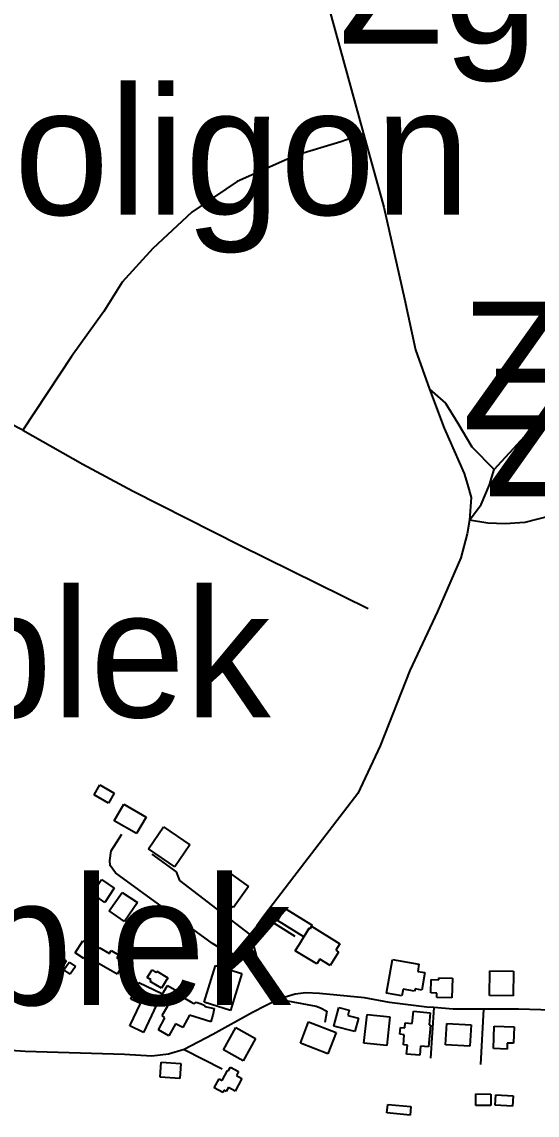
# Model space of a CAD drawing. Extents: x -8864 to 13231, y -7697 to 8949.
# Drawn here: x 3292 to 3542, y 3195 to 3726 of the extents above; entities that cross this region are included whole.
import ezdxf

# ---------------------------------------------------------------- set-up
doc = ezdxf.new("R2010")
doc.units = 0
for name, color, linetype in [('OSM_BUILDING_HOUSE', 9, 'CONTINUOUS'), ('OSM_BUILDING_YES', 9, 'CONTINUOUS'), ('OSM_HIGHWAY_RESIDENTIAL', 8, 'CONTINUOUS'), ('OSM_HIGHWAY_SERVICE', 8, 'CONTINUOUS'), ('OSM_HIGHWAY_TRACK', 8, 'CONTINUOUS'), ('OSM_HIGHWAY_UNCLASSIFIED', 8, 'CONTINUOUS'), ('OSM_LABELS', 8, 'CONTINUOUS')]:
    doc.layers.add(name, color=color, linetype=linetype)

msp = doc.modelspace()

# ---------------------------------------------------------------- linework, layer by layer
at = {"layer": 'OSM_BUILDING_HOUSE'}
for p, q in [((3336.876324, 3338.23849), (3341.485819, 3346.188928)), ((3341.485819, 3346.188928), (3352.312773, 3339.917534)), ((3347.703278, 3331.967096), (3336.876324, 3338.23849)), ((3352.312773, 3339.917534), (3347.703278, 3331.967096)), ((3353.522574, 3324.605992), (3360.850293, 3335.247347)), ((3360.850293, 3335.247347), (3373.560861, 3326.507425)), ((3366.225485, 3315.866071), (3353.522574, 3324.605992)), ((3373.560861, 3326.507425), (3366.225485, 3315.866071)), ((3389.142792, 3308.827432), (3392.320434, 3313.286349)), ((3391.37097, 3307.248464), (3389.142792, 3308.827432)), ((3392.320434, 3313.286349), (3402.098383, 3306.347785)), ((3334.449065, 3294.427689), (3340.75075, 3303.356642)), ((3340.75075, 3303.356642), (3348.239265, 3298.57526)), ((3387.251521, 3301.455209), (3391.37097, 3307.248464)), ((3402.098383, 3306.347785), (3394.808949, 3296.084494)), ((3348.239265, 3298.57526), (3341.93758, 3289.223767)), ((3394.808949, 3296.084494), (3387.251521, 3301.455209)), ((3341.93758, 3289.223767), (3334.449065, 3294.427689)), ((3416.04938, 3289.779741), (3419.655812, 3295.673072)), ((3419.655812, 3295.673072), (3419.824266, 3295.572997)), ((3419.824266, 3295.572997), (3428.668064, 3290.124446)), ((3428.951372, 3281.807065), (3416.04938, 3289.779741)), ((3428.668064, 3290.124446), (3432.978938, 3287.466887)), ((3432.978938, 3287.466887), (3432.665002, 3286.922032)), ((3426.776793, 3278.226588), (3431.524114, 3285.976875)), ((3431.524114, 3285.976875), (3428.951372, 3281.807065)), ((3431.93759, 3285.721126), (3431.524114, 3285.976875)), ((3431.524114, 3285.976875), (3431.93759, 3285.721126)), ((3432.665002, 3286.922032), (3431.93759, 3285.721126)), ((3431.93759, 3285.721126), (3432.665002, 3286.922032)), ((3432.665002, 3286.922032), (3446.355662, 3278.482337)), ((3424.66347, 3275.013055), (3426.776793, 3278.226588)), ((3446.355662, 3278.482337), (3444.433763, 3275.34664)), ((3435.22243, 3268.652705), (3424.66347, 3275.013055)), ((3445.80436, 3274.434841), (3441.761481, 3267.88546)), ((3444.433763, 3275.34664), (3445.80436, 3274.434841)), ((3436.646626, 3270.921082), (3435.22243, 3268.652705)), ((3441.761481, 3267.88546), (3436.646626, 3270.921082)), ((3469.073888, 3254.486472), (3471.937594, 3270.798767)), ((3471.937594, 3270.798767), (3484.808959, 3268.55263)), ((3484.808959, 3268.55263), (3484.188744, 3265.016631)), ((3484.188744, 3265.016631), (3487.619066, 3264.416178)), ((3487.619066, 3264.416178), (3486.141271, 3255.987603)), ((3490.58997, 3254.564308), (3490.789051, 3261.10257)), ((3490.789051, 3261.10257), (3494.395484, 3260.991375)), ((3494.395484, 3260.991375), (3494.426111, 3261.914293)), ((3494.426111, 3261.914293), (3501.095331, 3261.714142)), ((3501.095331, 3261.714142), (3500.804366, 3252.151378)), ((3519.081551, 3253.307805), (3519.23469, 3265.305738)), ((3519.23469, 3265.305738), (3530.743114, 3265.161184)), ((3530.743114, 3265.161184), (3530.582318, 3253.152132)), ((3345.000368, 3251.595403), (3348.805881, 3259.590319)), ((3348.805881, 3259.590319), (3360.000369, 3254.252962)), ((3477.07542, 3256.432383), (3476.508805, 3253.174371)), ((3482.680321, 3255.442748), (3477.07542, 3256.432383)), ((3482.879403, 3256.554697), (3482.680321, 3255.442748)), ((3486.141271, 3255.987603), (3482.879403, 3256.554697)), ((3349.632834, 3249.393744), (3345.000368, 3251.595403)), ((3360.000369, 3254.252962), (3351.011088, 3235.405422)), ((3476.508805, 3253.174371), (3469.073888, 3254.486472)), ((3493.499618, 3254.486472), (3490.58997, 3254.564308)), ((3493.430705, 3252.373768), (3493.499618, 3254.486472)), ((3500.804366, 3252.151378), (3493.430705, 3252.373768)), ((3530.582318, 3253.152132), (3519.081551, 3253.307805)), ((3344.449066, 3238.51888), (3349.632834, 3249.393744)), ((3427.243868, 3230.090305), (3431.210178, 3240.48703)), ((3431.210178, 3240.48703), (3444.525647, 3235.416542)), ((3458.109109, 3230.2015), (3459.625189, 3244.111985)), ((3459.625189, 3244.111985), (3470.712479, 3242.89996)), ((3470.712479, 3242.89996), (3469.1964, 3228.989475)), ((3497.649695, 3229.356418), (3498.26991, 3239.730905)), ((3498.26991, 3239.730905), (3510.176496, 3239.019257)), ((3351.011088, 3235.405422), (3344.449066, 3238.51888)), ((3389.908489, 3226.91013), (3395.980465, 3237.807233)), ((3395.980465, 3237.807233), (3405.521048, 3232.480996)), ((3444.525647, 3235.416542), (3440.559337, 3225.019816)), ((3510.176496, 3239.019257), (3509.556282, 3228.644771)), ((3520.911566, 3227.521702), (3521.240816, 3238.363207)), ((3521.240816, 3238.363207), (3530.934538, 3238.0741)), ((3530.934538, 3238.0741), (3530.697172, 3230.101424)), ((3405.521048, 3232.480996), (3399.441415, 3221.595012)), ((3440.559337, 3225.019816), (3427.243868, 3230.090305)), ((3469.1964, 3228.989475), (3458.109109, 3230.2015)), ((3509.556282, 3228.644771), (3497.649695, 3229.356418)), ((3527.665012, 3230.19038), (3527.580786, 3227.33267)), ((3530.697172, 3230.101424), (3527.665012, 3230.19038)), ((3399.441415, 3221.595012), (3389.908489, 3226.91013)), ((3527.580786, 3227.33267), (3520.911566, 3227.521702)), ((3359.219358, 3213.588977), (3359.717061, 3220.98344)), ((3359.717061, 3220.98344), (3369.14279, 3220.360749)), ((3369.14279, 3220.360749), (3368.652744, 3212.955166)), ((3368.652744, 3212.955166), (3359.219358, 3213.588977))]:
    msp.add_line(p, q, dxfattribs=at)
at = {"layer": 'OSM_BUILDING_YES'}
for p, q in [((3327.06009, 3350.770158), (3329.816599, 3355.573779)), ((3329.816599, 3355.573779), (3336.799754, 3351.548523)), ((3336.799754, 3351.548523), (3334.035588, 3346.744902)), ((3334.035588, 3346.744902), (3327.06009, 3350.770158)), ((3326.057027, 3302.700592), (3330.62058, 3309.594677)), ((3330.62058, 3309.594677), (3336.891638, 3305.424867)), ((3336.891638, 3305.424867), (3332.328084, 3298.541901)), ((3326.753811, 3302.244693), (3326.057027, 3302.700592)), ((3329.517977, 3300.398857), (3326.753811, 3302.244693)), ((3332.328084, 3298.541901), (3329.517977, 3300.398857)), ((3317.8411, 3274.090137), (3321.631299, 3279.827795)), ((3321.631299, 3279.827795), (3325.842632, 3277.025683)), ((3325.842632, 3277.025683), (3322.067746, 3271.299144)), ((3307.465907, 3268.419196), (3309.885509, 3272.422213)), ((3309.885509, 3272.422213), (3313.537883, 3270.209434)), ((3322.067746, 3271.299144), (3317.8411, 3274.090137)), ((3326.141254, 3270.676453), (3329.563919, 3276.625381)), ((3329.563919, 3276.625381), (3334.571576, 3273.734313)), ((3334.571576, 3273.734313), (3335.375558, 3275.135369)), ((3335.375558, 3275.135369), (3338.959019, 3273.067144)), ((3338.959019, 3273.067144), (3338.132067, 3271.632729)), ((3338.132067, 3271.632729), (3341.661929, 3269.597862)), ((3311.125938, 3266.206417), (3307.465907, 3268.419196)), ((3313.537883, 3270.209434), (3311.125938, 3266.206417)), ((3312.419966, 3265.750518), (3314.98505, 3269.486667)), ((3314.98505, 3269.486667), (3318.101437, 3267.329486)), ((3318.101437, 3267.329486), (3315.544009, 3263.604455)), ((3338.269892, 3263.682292), (3326.141254, 3270.676453)), ((3341.661929, 3269.597862), (3338.269892, 3263.682292)), ((3380.490417, 3250.072033), (3386.049377, 3267.929938)), ((3386.049377, 3267.929938), (3398.890113, 3263.93804)), ((3315.544009, 3263.604455), (3312.419966, 3265.750518)), ((3352.894702, 3262.092204), (3355.360246, 3265.761637)), ((3354.847229, 3260.902419), (3352.894702, 3262.092204)), ((3354.372497, 3260.157413), (3354.847229, 3260.902419)), ((3355.360246, 3265.761637), (3357.113692, 3264.527373)), ((3357.113692, 3264.527373), (3357.511854, 3265.138945)), ((3357.511854, 3265.138945), (3362.856419, 3261.825337)), ((3362.856419, 3261.825337), (3359.77066, 3256.821565)), ((3398.890113, 3263.93804), (3393.338811, 3246.080135)), ((3359.77066, 3256.821565), (3354.372497, 3260.157413)), ((3359.127475, 3252.11802), (3362.718593, 3258.25598)), ((3362.718593, 3258.25598), (3366.416909, 3256.098798)), ((3366.416909, 3256.098798), (3362.818134, 3249.960838)), ((3362.818134, 3249.960838), (3359.127475, 3252.11802)), ((3360.092253, 3243.533771), (3366.485822, 3254.386396)), ((3366.485822, 3254.386396), (3370.926864, 3252.017944)), ((3370.926864, 3252.017944), (3374.127476, 3250.294423)), ((3374.127476, 3250.294423), (3375.498074, 3249.4827)), ((3375.498074, 3249.4827), (3376.585363, 3250.005316)), ((3376.585363, 3250.005316), (3379.004966, 3249.26031)), ((3379.004966, 3249.26031), (3380.605272, 3248.648738)), ((3393.338811, 3246.080135), (3380.490417, 3250.072033)), ((3380.605272, 3248.648738), (3380.873266, 3248.003807)), ((3380.873266, 3248.003807), (3385.452133, 3246.980814)), ((3385.452133, 3246.980814), (3384.717064, 3243.822878)), ((3443.545555, 3238.352088), (3445.230088, 3245.001544)), ((3445.230088, 3245.001544), (3445.842645, 3247.425594)), ((3445.842645, 3247.425594), (3450.888587, 3246.146852)), ((3450.888587, 3246.146852), (3450.268373, 3243.678325)), ((3481.570061, 3239.708666), (3482.083078, 3245.657594)), ((3482.083078, 3245.657594), (3490.23775, 3244.957066)), ((3490.23775, 3244.957066), (3489.724733, 3238.997018)), ((3358.323493, 3236.572969), (3361.370967, 3242.521897)), ((3361.370967, 3242.521897), (3360.092253, 3243.533771)), ((3366.570048, 3239.519634), (3363.315837, 3233.770857)), ((3370.207108, 3237.85171), (3366.570048, 3239.519634)), ((3373.438349, 3243.722803), (3370.207108, 3237.85171)), ((3383.729315, 3240.520389), (3373.438349, 3243.722803)), ((3384.050908, 3241.58786), (3383.729315, 3240.520389)), ((3384.717064, 3243.822878), (3384.050908, 3241.58786)), ((3450.268373, 3243.678325), (3455.390885, 3242.377344)), ((3455.390885, 3242.377344), (3453.721666, 3235.783485)), ((3477.925344, 3237.562604), (3478.139739, 3239.997773)), ((3478.139739, 3239.997773), (3481.570061, 3239.708666)), ((3363.315837, 3233.770857), (3358.323493, 3236.572969)), ((3453.721666, 3235.783485), (3443.545555, 3238.352088)), ((3475.505742, 3234.471385), (3475.78905, 3237.751635)), ((3477.642036, 3234.293473), (3475.505742, 3234.471385)), ((3475.78905, 3237.751635), (3477.925344, 3237.562604)), ((3477.220903, 3229.423135), (3477.642036, 3234.293473)), ((3490.375575, 3238.941421), (3489.464396, 3228.355664)), ((3489.724733, 3238.997018), (3490.375575, 3238.941421)), ((3479.165773, 3229.256343), (3477.220903, 3229.423135)), ((3478.782924, 3224.819665), (3479.165773, 3229.256343)), ((3485.199464, 3224.26369), (3478.782924, 3224.819665)), ((3485.582313, 3228.689249), (3485.199464, 3224.26369)), ((3489.464396, 3228.355664), (3485.582313, 3228.689249)), ((3392.236207, 3216.691316), (3393.269898, 3218.58163)), ((3393.269898, 3218.58163), (3397.259179, 3216.413329)), ((3389.265304, 3212.087846), (3391.883987, 3216.880347)), ((3391.883987, 3216.880347), (3392.236207, 3216.691316)), ((3398.874799, 3213.044122), (3395.521047, 3206.906162)), ((3397.259179, 3216.413329), (3396.210174, 3214.500776)), ((3396.210174, 3214.500776), (3398.874799, 3213.044122)), ((3385.45979, 3208.474011), (3387.856421, 3212.86621)), ((3389.540954, 3206.250112), (3385.45979, 3208.474011)), ((3387.856421, 3212.86621), (3389.265304, 3212.087846)), ((3392.366376, 3208.629684), (3391.263772, 3206.617056)), ((3395.521047, 3206.906162), (3392.366376, 3208.629684)), ((3390.092256, 3207.261986), (3389.540954, 3206.250112)), ((3391.263772, 3206.617056), (3390.092256, 3207.261986)), ((3512.397017, 3199.956479), (3512.435302, 3205.527345)), ((3512.435302, 3205.527345), (3519.701765, 3205.471748)), ((3519.701765, 3205.471748), (3519.671137, 3199.912002)), ((3521.753833, 3200.056555), (3522.075425, 3205.038088)), ((3522.075425, 3205.038088), (3530.452149, 3204.582188)), ((3530.452149, 3204.582188), (3530.130556, 3199.611775)), ((3469.211714, 3196.320405), (3469.640504, 3200.412379)), ((3469.640504, 3200.412379), (3480.919219, 3199.378266)), ((3480.919219, 3199.378266), (3480.551684, 3195.208456)), ((3519.671137, 3199.912002), (3512.397017, 3199.956479)), ((3530.130556, 3199.611775), (3521.753833, 3200.056555)), ((3480.551684, 3195.208456), (3469.211714, 3196.320405))]:
    msp.add_line(p, q, dxfattribs=at)
at = {"layer": 'OSM_HIGHWAY_RESIDENTIAL'}
for p, q in [((3424.717069, 3253.974975), (3416.585368, 3251.584284)), ((3429.931464, 3254.564308), (3424.717069, 3253.974975)), ((3436.554742, 3254.219604), (3429.931464, 3254.564308)), ((3458.323504, 3252.195856), (3436.554742, 3254.219604)), ((3470.429172, 3249.92748), (3458.323504, 3252.195856)), ((3488.629786, 3247.7147), (3470.429172, 3249.92748)), ((3492.021823, 3247.447833), (3488.629786, 3247.7147)), ((3501.416924, 3246.691707), (3492.021823, 3247.447833)), ((3516.080019, 3246.713946), (3501.416924, 3246.691707)), ((3533.17803, 3246.736185), (3516.080019, 3246.713946)), ((3565.911571, 3245.657594), (3533.17803, 3246.736185))]:
    msp.add_line(p, q, dxfattribs=at)
at = {"layer": 'OSM_HIGHWAY_SERVICE'}
for p, q in [((3335.436814, 3323.571879), (3340.566983, 3331.611273)), ((3334.747687, 3318.95729), (3335.436814, 3323.571879)), ((3355.099909, 3322.037389), (3366.906955, 3313.319707)), ((3334.923797, 3316.399807), (3334.747687, 3318.95729)), ((3337.488881, 3312.975003), (3334.923797, 3316.399807)), ((3384.517983, 3278.615771), (3337.488881, 3312.975003)), ((3366.906955, 3313.319707), (3368.614459, 3309.216614)), ((3368.614459, 3309.216614), (3404.824264, 3281.362285)), ((3409.326561, 3291.647816), (3424.540958, 3282.207367)), ((3391.707877, 3274.167974), (3384.517983, 3278.615771)), ((3396.493482, 3273.14498), (3391.707877, 3274.167974)), ((3405.957495, 3272.166465), (3396.493482, 3273.14498)), ((3416.585368, 3251.584284), (3434.908494, 3248.103883)), ((3434.908494, 3248.103883), (3437.075416, 3247.314399)), ((3437.075416, 3247.314399), (3440.031006, 3245.74655)), ((3440.031006, 3245.74655), (3439.043257, 3240.231282)), ((3492.021823, 3247.447833), (3490.467459, 3222.907112)), ((3516.080019, 3246.713946), (3514.701764, 3219.749176)), ((3370.880922, 3227.165878), (3389.311245, 3217.758787))]:
    msp.add_line(p, q, dxfattribs=at)
at = {"layer": 'OSM_HIGHWAY_TRACK'}
for p, q in [((3457.902371, 3671.956704), (3446.914621, 3667.953687)), ((3446.914621, 3667.953687), (3425.352597, 3661.493262)), ((3425.352597, 3661.493262), (3396.493482, 3648.772562)), ((3396.493482, 3648.772562), (3374.517982, 3633.883561)), ((3374.517982, 3633.883561), (3355.62824, 3616.236926)), ((3355.62824, 3616.236926), (3340.735436, 3599.813436)), ((3340.735436, 3599.813436), (3331.906951, 3585.647202)), ((3331.906951, 3585.647202), (3316.087654, 3563.797399)), ((3316.087654, 3563.797399), (3292.473562, 3527.870318)), ((3292.473562, 3527.870318), (3244.517968, 3552.81134)), ((3292.473562, 3527.870318), (3321.638956, 3511.446827)), ((3321.638956, 3511.446827), (3346.072343, 3498.314707)), ((3346.072343, 3498.314707), (3398.13973, 3471.839195)), ((3398.13973, 3471.839195), (3460.161177, 3441.360665))]:
    msp.add_line(p, q, dxfattribs=at)
at = {"layer": 'OSM_HIGHWAY_UNCLASSIFIED'}
for p, q in [((3440.344942, 3735.482366), (3457.902371, 3671.956704)), ((3457.902371, 3671.956704), (3467.764546, 3636.252013)), ((3467.764546, 3636.252013), (3477.825803, 3591.807401)), ((3477.825803, 3591.807401), (3483.16271, 3566.977574)), ((3483.16271, 3566.977574), (3489.839587, 3547.885405)), ((3489.839587, 3547.885405), (3497.642038, 3541.113634)), ((3489.839587, 3547.885405), (3497.029481, 3528.904431)), ((3541.646637, 3530.994896), (3563.928416, 3552.555592)), ((3497.642038, 3541.113634), (3503.698701, 3531.361839)), ((3497.029481, 3528.904431), (3506.677261, 3506.832238)), ((3503.698701, 3531.361839), (3510.482775, 3519.864283)), ((3521.363327, 3508.789269), (3541.646637, 3530.994896)), ((3510.482775, 3519.864283), (3521.363327, 3508.789269)), ((3506.677261, 3506.832238), (3508.42305, 3501.594957)), ((3519.004981, 3501.394806), (3521.363327, 3508.789269)), ((3508.42305, 3501.594957), (3510.092269, 3495.301324)), ((3515.000386, 3491.854281), (3519.004981, 3501.394806)), ((3510.092269, 3495.301324), (3509.341886, 3484.192951)), ((3509.341886, 3484.192951), (3515.000386, 3491.854281)), ((3509.341886, 3484.192951), (3508.185684, 3477.543494)), ((3518.285226, 3482.814134), (3509.341886, 3484.192951)), ((3548.162718, 3486.205579), (3536.256131, 3483.12548)), ((3526.700234, 3482.413832), (3518.285226, 3482.814134)), ((3536.256131, 3483.12548), (3526.700234, 3482.413832)), ((3508.185684, 3477.543494), (3505.153525, 3465.845788)), ((3505.153525, 3465.845788), (3493.859496, 3439.837295)), ((3493.859496, 3439.837295), (3480.352603, 3411.126765)), ((3480.352603, 3411.126765), (3465.949845, 3374.643709)), ((3465.949845, 3374.643709), (3455.115234, 3351.370611)), ((3455.115234, 3351.370611), (3424.058569, 3310.995733)), ((3424.058569, 3310.995733), (3409.88552, 3292.392822)), ((3409.326561, 3291.647816), (3406.026408, 3287.233377)), ((3409.88552, 3292.392822), (3409.326561, 3291.647816)), ((3404.870206, 3282.718863), (3404.824264, 3281.362285)), ((3406.026408, 3287.233377), (3404.870206, 3282.718863)), ((3404.824264, 3281.362285), (3404.678782, 3276.981205)), ((3404.678782, 3276.981205), (3405.957495, 3272.166465)), ((3405.957495, 3272.166465), (3406.784448, 3269.041887)), ((3406.784448, 3269.041887), (3416.585368, 3251.584284)), ((3416.585368, 3251.584284), (3403.928399, 3245.057142)), ((3403.928399, 3245.057142), (3384.801291, 3234.415787)), ((3384.801291, 3234.415787), (3370.880922, 3227.165878)), ((3293.713991, 3226.187363), (3269.410773, 3227.821928)), ((3341.899295, 3224.70847), (3293.713991, 3226.187363)), ((3355.069281, 3223.774433), (3341.899295, 3224.70847)), ((3363.147383, 3224.841904), (3355.069281, 3223.774433)), ((3370.880922, 3227.165878), (3363.147383, 3224.841904))]:
    msp.add_line(p, q, dxfattribs=at)

# ---------------------------------------------------------------- texts
at = {"layer": 'OSM_LABELS'}
for s, p in [('Zgornji Duplek', (3445.83272, 3715.626682)), ('Konjeniški klub Urh Bauman - Poligon', (2116.945102, 3632.535323)), ('Zgornji Duplek', (3505.493712, 3528.319678)), ('Zgornji Duplek', (3516.661516, 3495.811749)), ('Zgornji Duplek', (2877.857836, 3388.504043)), ('Zgornji Duplek', (2887.742455, 3248.701303))]:
    msp.add_text(s, height=62.042552, dxfattribs=at).set_placement(p)

doc.saveas('drawing.dxf')
